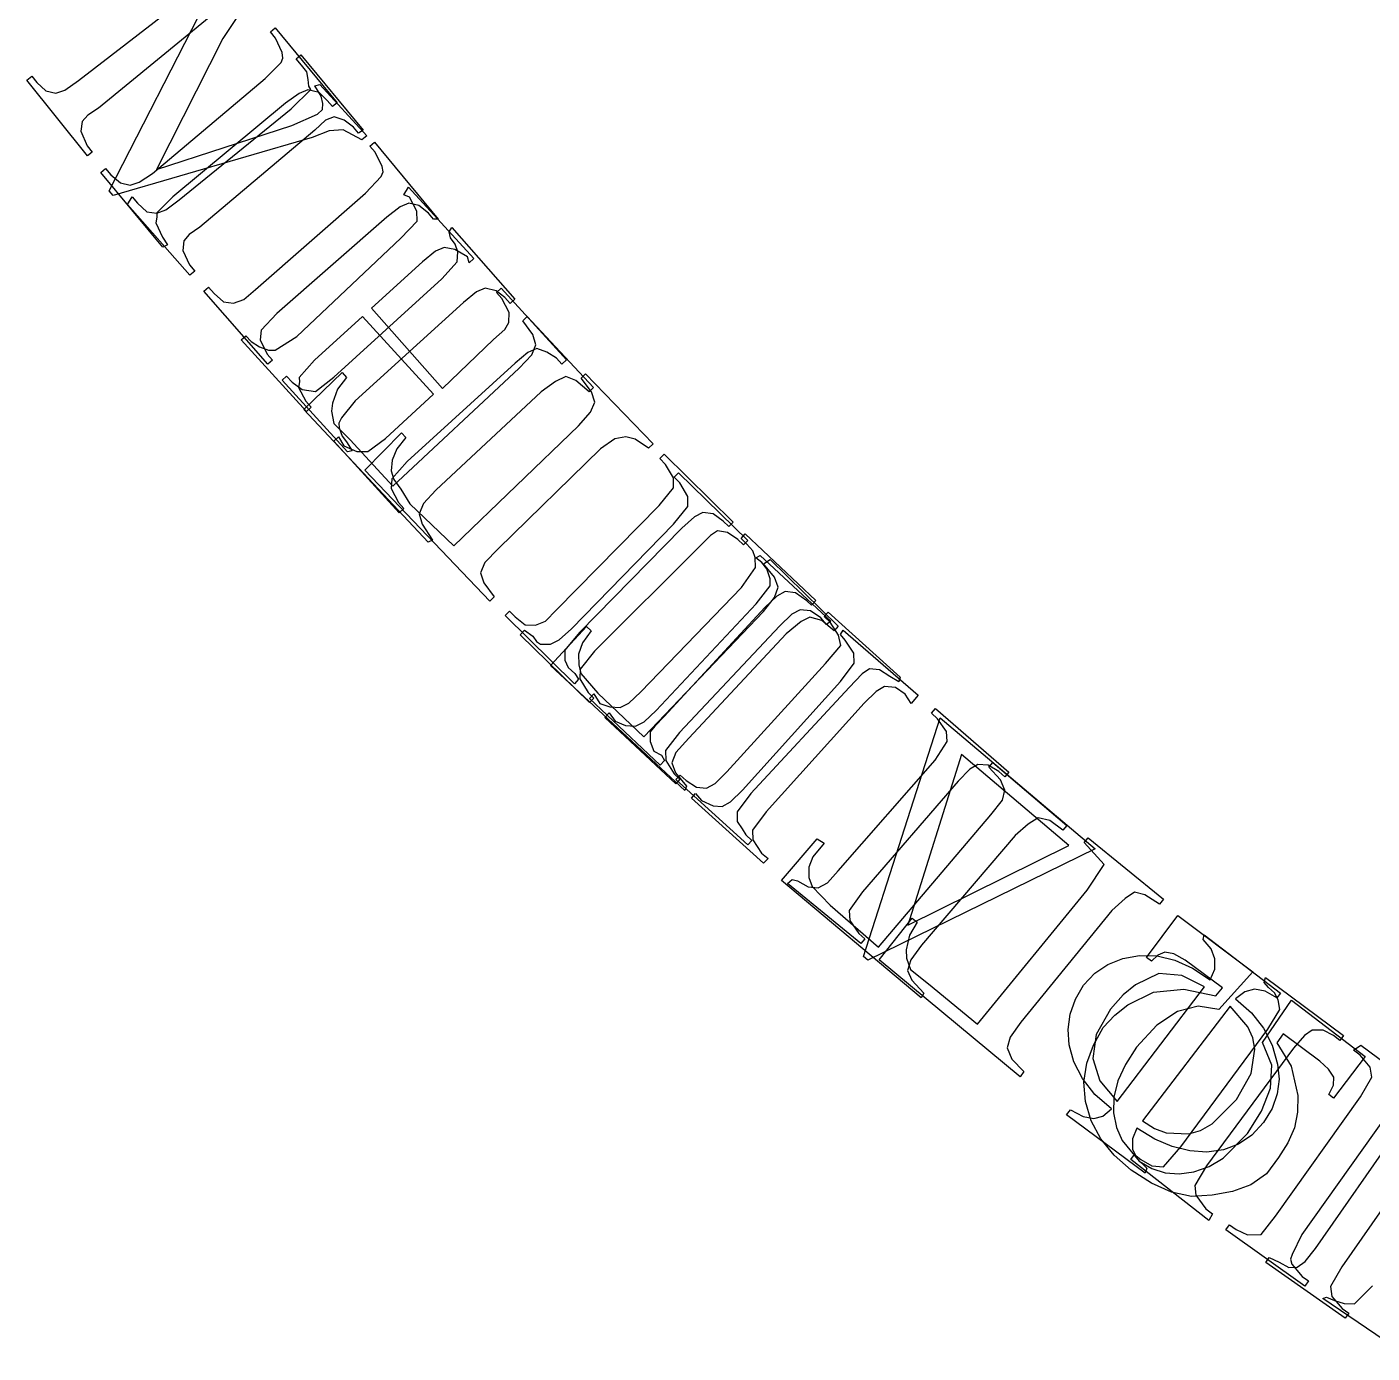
# Model space of a CAD drawing. Header units: millimetres. Extents: x -330 to 330, y -330 to 331.
# Drawn here: x -259.9 to -184.9, y -274.1 to -200.2 of the extents above; entities that cross this region are included whole.
import ezdxf

# ---------------------------------------------------------------- set-up
doc = ezdxf.new("R2010")
doc.units = ezdxf.units.MM
for name, color, linetype in [('Layer 1', 7, 'Continuous'), ('Layer 1 (2)', 7, 'Continuous'), ('Layer 1 (3)', 7, 'Continuous')]:
    doc.layers.add(name, color=color, linetype=linetype)

msp = doc.modelspace()

# ---------------------------------------------------------------- linework, layer by layer
at = {"layer": 'Layer 1'}
for p, q in [((-256.9785, -203.206, -90), (-250.4187, -198.129, -90)), ((-249.4919, -199.527, -90), (-255.866, -204.748, -90)), ((-246.2933, -200.497, -90), (-246.0282, -200.277, -90)), ((-246.0023, -200.848, -90), (-246.2933, -200.497, -90)), ((-246.0282, -200.277, -90), (-242.5783, -204.437, -90)), ((-245.6337, -201.642, -90), (-246.0023, -200.848, -90)), ((-246.5886, -203.098, -90), (-245.6922, -202.198, -90)), ((-245.6922, -202.198, -90), (-245.599762, -201.948875, -90)), ((-245.599762, -201.948875, -90), (-245.6337, -201.642, -90)), ((-259.8545, -203.178, -90), (-259.5855, -202.963, -90)), ((-259.5855, -202.963, -90), (-259.3016, -203.32, -90)), ((-256.488, -207.405, -90), (-259.8545, -203.178, -90)), ((-259.3016, -203.32, -90), (-258.796588, -203.770625, -90)), ((-258.2438, -203.916, -90), (-257.738538, -203.736875, -90)), ((-257.738538, -203.736875, -90), (-256.9785, -203.206, -90)), ((-252.8606, -208.388, -90), (-246.5886, -203.098, -90)), ((-244.2034, -203.73, -90), (-244.700475, -203.92525, -90)), ((-243.576687, -203.866625, -90), (-244.2034, -203.73, -90)), ((-258.796588, -203.770625, -90), (-258.2438, -203.916, -90)), ((-245.4485, -204.473, -90), (-251.7205, -209.675, -90)), ((-244.700475, -203.92525, -90), (-245.4485, -204.473, -90)), ((-243.1281, -204.313, -90), (-243.576687, -203.866625, -90)), ((-242.8432, -204.657, -90), (-243.1281, -204.313, -90)), ((-242.5783, -204.437, -90), (-242.8432, -204.657, -90)), ((-256.469188, -205.13975, -90), (-256.7801, -205.485, -90)), ((-255.866, -204.748, -90), (-256.469188, -205.13975, -90)), ((-256.7801, -205.485, -90), (-256.8555, -206.033, -90)), ((-256.8555, -206.033, -90), (-256.497, -206.841, -90)), ((-256.497, -206.841, -90), (-256.2189, -207.19, -90)), ((-256.2189, -207.19, -90), (-256.488, -207.405, -90)), ((-255.7368, -208.329, -90), (-255.4717, -208.11, -90)), ((-255.4717, -208.11, -90), (-255.181, -208.46, -90)), ((-252.2867, -212.489, -90), (-255.7368, -208.329, -90)), ((-255.181, -208.46, -90), (-254.64655, -208.901375, -90)), ((-254.64655, -208.901375, -90), (-254.1115, -209.036, -90)), ((-254.1115, -209.036, -90), (-253.60995, -208.857125, -90)), ((-253.60995, -208.857125, -90), (-252.8606, -208.388, -90)), ((-251.7205, -209.675, -90), (-252.6169, -210.576, -90)), ((-238.8591, -209.566, -90), (-238.6051, -209.138, -90)), ((-238.5577, -209.7, -90), (-238.8591, -209.566, -90)), ((-238.6051, -209.138, -90), (-234.9655, -213.121, -90)), ((-238.1452, -210.482, -90), (-238.5577, -209.7, -90)), ((-238.1262, -211.034, -90), (-238.1452, -210.482, -90)), ((-252.6123, -210.82275, -90), (-252.6812, -211.125, -90)), ((-252.6812, -211.125, -90), (-252.3068, -211.926, -90)), ((-252.6169, -210.576, -90), (-252.6123, -210.82275, -90)), ((-239.0356, -211.976, -90), (-238.1262, -211.034, -90)), ((-252.3068, -211.926, -90), (-252.0218, -212.36, -90)), ((-244.8149, -217.467, -90), (-239.0356, -211.976, -90)), ((-252.0218, -212.36, -90), (-252.2867, -212.489, -90)), ((-237.108175, -212.713, -90), (-237.8307, -213.295, -90)), ((-236.6165, -212.5, -90), (-237.108175, -212.713, -90)), ((-236.02885, -212.607375, -90), (-236.6165, -212.5, -90)), ((-235.311, -213.023, -90), (-236.02885, -212.607375, -90)), ((-237.8307, -213.295, -90), (-240.6665, -215.886, -90)), ((-235.2195, -213.353, -90), (-235.311, -213.023, -90)), ((-234.9655, -213.121, -90), (-235.2195, -213.353, -90)), ((-233.7071, -215.008, -90), (-233.4531, -214.776, -90)), ((-233.4531, -214.776, -90), (-229.807, -218.765, -90)), ((-233.3997, -215.344, -90), (-233.7071, -215.008, -90)), ((-232.9936, -216.12, -90), (-233.3997, -215.344, -90)), ((-241.1745, -216.351, -90), (-243.8385, -218.786, -90)), ((-237.2211, -220.676, -90), (-241.1745, -216.351, -90)), ((-240.6665, -215.886, -90), (-236.7131, -220.35, -90)), ((-233.025, -216.678, -90), (-232.9936, -216.12, -90)), ((-233.8773, -217.621, -90), (-233.238225, -217.06175, -90)), ((-233.238225, -217.06175, -90), (-233.025, -216.678, -90)), ((-247.9155, -217.648, -90), (-247.6615, -217.415, -90)), ((-244.2759, -221.63, -90), (-247.9155, -217.648, -90)), ((-247.6615, -217.415, -90), (-247.3604, -217.745, -90)), ((-247.3604, -217.745, -90), (-246.8965, -218.03, -90)), ((-246.0253, -218.22, -90), (-244.8149, -217.467, -90)), ((-236.7131, -220.35, -90), (-233.8773, -217.621, -90)), ((-246.8965, -218.03, -90), (-246.405, -218.225, -90)), ((-246.405, -218.225, -90), (-246.0253, -218.22, -90)), ((-231.951662, -218.355375, -90), (-232.6723, -218.939, -90)), ((-231.4645, -218.137, -90), (-231.951662, -218.355375, -90)), ((-230.9015, -218.33375, -90), (-231.4645, -218.137, -90)), ((-230.3625, -218.667, -90), (-230.9015, -218.33375, -90)), ((-230.0612, -218.997, -90), (-230.3625, -218.667, -90)), ((-243.8385, -218.786, -90), (-244.6976, -219.735, -90)), ((-232.6723, -218.939, -90), (-238.6805, -224.43, -90)), ((-229.807, -218.765, -90), (-230.0612, -218.997, -90)), ((-244.680463, -219.987, -90), (-244.7294, -220.293, -90)), ((-244.6976, -219.735, -90), (-244.680463, -219.987, -90)), ((-244.7294, -220.293, -90), (-244.323, -221.068, -90)), ((-239.8851, -223.147, -90), (-237.2211, -220.676, -90)), ((-244.323, -221.068, -90), (-244.0219, -221.398, -90)), ((-244.0219, -221.398, -90), (-244.2759, -221.63, -90)), ((-242.7638, -223.285, -90), (-242.5095, -223.052, -90)), ((-242.5095, -223.052, -90), (-242.2021, -223.544, -90)), ((-240.8702, -223.86, -90), (-239.8851, -223.147, -90)), ((-239.1179, -227.274, -90), (-242.7638, -223.285, -90)), ((-242.2021, -223.544, -90), (-241.4732, -223.869, -90)), ((-241.4732, -223.869, -90), (-240.8702, -223.86, -90)), ((-238.6805, -224.43, -90), (-239.5396, -225.379, -90)), ((-239.5396, -225.379, -90), (-239.5774, -225.93, -90)), ((-223.817, -225.296, -90), (-223.576, -225.049, -90)), ((-223.491, -225.614, -90), (-223.817, -225.296, -90)), ((-223.576, -225.049, -90), (-219.71, -228.826, -90)), ((-239.5774, -225.93, -90), (-239.165, -226.712, -90)), ((-223.041, -226.365, -90), (-223.491, -225.614, -90)), ((-239.165, -226.712, -90), (-238.8639, -227.042, -90)), ((-223.839, -227.914, -90), (-223.041, -226.924, -90)), ((-223.041, -226.924, -90), (-223.041, -226.365, -90)), ((-238.8639, -227.042, -90), (-239.1179, -227.274, -90)), ((-229.533, -233.7427, -90), (-223.839, -227.914, -90)), ((-221.401, -228.293, -90), (-221.794375, -228.5385, -90)), ((-220.8325, -228.370125, -90), (-221.401, -228.293, -90)), ((-220.27, -228.76, -90), (-220.8325, -228.370125, -90)), ((-222.397, -229.162, -90), (-228.255, -234.9907, -90)), ((-221.794375, -228.5385, -90), (-222.397, -229.162, -90)), ((-219.951, -229.072, -90), (-220.27, -228.76, -90)), ((-219.71, -228.826, -90), (-219.951, -229.072, -90)), ((-219.266, -229.783, -90), (-219.03, -229.656, -90)), ((-218.933, -230.0398, -90), (-219.266, -229.783, -90)), ((-219.03, -229.656, -90), (-215.09, -233.3069, -90)), ((-218.6545, -230.401075, -90), (-218.933, -230.0398, -90)), ((-218.469, -230.9653, -90), (-218.6545, -230.401075, -90)), ((-219.236, -232.3462, -90), (-218.458, -231.341, -90)), ((-218.458, -231.341, -90), (-218.469, -230.9653, -90)), ((-224.812, -238.2869, -90), (-219.236, -232.3462, -90)), ((-217.2595, -232.931663, -90), (-217.933, -233.5683, -90)), ((-216.79, -232.6767, -90), (-217.2595, -232.931663, -90)), ((-216.220875, -232.742762, -90), (-216.79, -232.6767, -90)), ((-215.651, -233.1212, -90), (-216.220875, -232.742762, -90)), ((-217.933, -233.5683, -90), (-223.51, -239.5092, -90)), ((-215.325, -233.5053, -90), (-215.651, -233.1212, -90)), ((-215.09, -233.3069, -90), (-215.325, -233.5053, -90)), ((-232.39, -234.0721, -90), (-232.1495, -233.826, -90)), ((-228.524, -237.8485, -90), (-232.39, -234.0721, -90)), ((-232.1495, -233.826, -90), (-231.6757, -234.1446, -90)), ((-231.6757, -234.1446, -90), (-231.483659, -234.450944, -90)), ((-231.483659, -234.450944, -90), (-231.2478, -234.5963, -90)), ((-230.6999, -234.6049, -90), (-230.22085, -234.364075, -90)), ((-230.22085, -234.364075, -90), (-229.533, -233.7427, -90)), ((-214.549, -234.0647, -90), (-214.402, -233.8091, -90)), ((-214.294, -234.37, -90), (-214.549, -234.0647, -90)), ((-214.402, -233.8091, -90), (-210.215, -237.4288, -90)), ((-213.815, -235.1026, -90), (-214.294, -234.37, -90)), ((-231.2478, -234.5963, -90), (-230.6999, -234.6049, -90)), ((-228.255, -234.9907, -90), (-229.052, -235.98, -90)), ((-213.793, -235.6612, -90), (-213.815, -235.1026, -90)), ((-214.551, -236.6816, -90), (-213.793, -235.6612, -90)), ((-229.052, -235.98, -90), (-229.059, -236.5327, -90)), ((-229.059, -236.5327, -90), (-228.603, -237.2902, -90)), ((-220.008, -242.7321, -90), (-214.551, -236.6816, -90)), ((-228.603, -237.2902, -90), (-228.283, -237.6024, -90)), ((-212.5625, -237.227963, -90), (-213.224, -237.8778, -90)), ((-212.099, -236.9637, -90), (-212.5625, -237.227963, -90)), ((-211.491625, -237.018325, -90), (-212.099, -236.9637, -90)), ((-210.951, -237.3854, -90), (-211.491625, -237.018325, -90)), ((-210.62, -237.9106, -90), (-210.951, -237.3854, -90)), ((-210.215, -237.4288, -90), (-210.62, -237.9106, -90)), ((-228.283, -237.6024, -90), (-228.524, -237.8485, -90)), ((-213.224, -237.8778, -90), (-218.682, -243.9283, -90)), ((-227.663, -238.6732, -90), (-227.427, -238.4223, -90)), ((-223.723, -242.372, -90), (-227.663, -238.6732, -90)), ((-227.427, -238.4223, -90), (-227.095, -238.8843, -90)), ((-227.095, -238.8843, -90), (-226.530125, -239.126762, -90)), ((-225.963, -239.1722, -90), (-225.488375, -238.921887, -90)), ((-225.488375, -238.921887, -90), (-224.812, -238.2869, -90)), ((-226.530125, -239.126762, -90), (-225.963, -239.1722, -90)), ((-223.51, -239.5092, -90), (-224.288, -240.5144, -90)), ((-224.288, -240.5144, -90), (-224.284, -241.0671, -90)), ((-224.284, -241.0671, -90), (-223.813, -241.8156, -90)), ((-206.285, -241.4447, -90), (-206.062, -241.183, -90)), ((-206.062, -241.183, -90), (-201.945, -244.6985, -90)), ((-223.813, -241.8156, -90), (-223.487, -242.1209, -90)), ((-205.633375, -242.153363, -90), (-206.285, -241.4447, -90)), ((-223.487, -242.1209, -90), (-223.723, -242.372, -90)), ((-205.398, -242.734, -90), (-205.633375, -242.153363, -90)), ((-222.85, -243.1748, -90), (-222.62, -242.9192, -90)), ((-218.838, -246.7945, -90), (-222.85, -243.1748, -90)), ((-222.62, -242.9192, -90), (-222.281, -243.3055, -90)), ((-222.281, -243.3055, -90), (-221.630625, -243.59705, -90)), ((-221.14, -243.6399, -90), (-220.671125, -243.380288, -90)), ((-220.671125, -243.380288, -90), (-220.008, -242.7321, -90)), ((-206.181, -244.1019, -90), (-205.536, -243.280738, -90)), ((-205.536, -243.280738, -90), (-205.398, -242.734, -90)), ((-221.630625, -243.59705, -90), (-221.14, -243.6399, -90)), ((-218.682, -243.9283, -90), (-219.44, -244.9485, -90)), ((-212.433, -251.4732, -90), (-206.181, -244.1019, -90)), ((-219.44, -244.9485, -90), (-219.424, -245.501, -90)), ((-204.09975, -244.626638, -90), (-204.823, -245.2618, -90)), ((-203.549, -244.2707, -90), (-204.09975, -244.626638, -90)), ((-202.8825, -244.42135, -90), (-203.549, -244.2707, -90)), ((-202.168, -244.9602, -90), (-202.8825, -244.42135, -90)), ((-201.945, -244.6985, -90), (-202.168, -244.9602, -90)), ((-219.424, -245.501, -90), (-218.939, -246.24, -90)), ((-217.832, -247.7611, -90), (-215.84, -245.4457, -90)), ((-215.462, -245.6814, -90), (-216.08525, -246.449425, -90)), ((-215.84, -245.4457, -90), (-215.462, -245.6814, -90)), ((-204.823, -245.2618, -90), (-210.03, -251.3591, -90)), ((-218.939, -246.24, -90), (-218.576, -246.5392, -90)), ((-218.576, -246.5392, -90), (-218.838, -246.7945, -90)), ((-216.08525, -246.449425, -90), (-216.317, -247.0184, -90)), ((-216.317, -247.0184, -90), (-216.311875, -247.601937, -90)), ((-210.062, -254.2902, -90), (-217.832, -247.7611, -90)), ((-216.311875, -247.601937, -90), (-216.12, -248.0849, -90)), ((-216.12, -248.0849, -90), (-215.121, -249.1279, -90)), ((-215.121, -249.1279, -90), (-212.433, -251.4732, -90)), ((-194.348, -251.0509, -90), (-194.306, -250.7773, -90)), ((-194.306, -250.7773, -90), (-190.046, -254.0264, -90)), ((-210.03, -251.3591, -90), (-210.6295, -252.18655, -90)), ((-193.913516, -251.568858, -90), (-194.348, -251.0509, -90)), ((-193.694375, -252.114838, -90), (-193.913516, -251.568858, -90)), ((-210.6295, -252.18655, -90), (-210.809, -252.7731, -90)), ((-200.384031, -252.930333, -90), (-199.65675, -252.431363, -90)), ((-199.65675, -252.431363, -90), (-198.826344, -252.100261, -90)), ((-198.826344, -252.100261, -90), (-197.893, -251.937, -90)), ((-197.893, -251.937, -90), (-196.908828, -251.961286, -90)), ((-196.908828, -251.961286, -90), (-195.925875, -252.195038, -90)), ((-195.925875, -252.195038, -90), (-194.944234, -252.64087, -90)), ((-193.706047, -252.691473, -90), (-193.694375, -252.114838, -90)), ((-210.809, -252.7731, -90), (-210.56975, -253.319987, -90)), ((-201.008, -253.5972, -90), (-200.384031, -252.930333, -90)), ((-196.813, -252.9363, -90), (-198.126375, -253.57535, -90)), ((-195.538625, -253.05425, -90), (-196.813, -252.9363, -90)), ((-194.274, -253.6798, -90), (-195.538625, -253.05425, -90)), ((-194.944234, -252.64087, -90), (-193.964, -253.3014, -90)), ((-193.964, -253.3014, -90), (-193.706047, -252.691473, -90)), ((-210.56975, -253.319987, -90), (-209.912, -254.0285, -90)), ((-201.471328, -254.363898, -90), (-201.008, -253.5972, -90)), ((-199.148, -260.0697, -90), (-194.274, -253.6798, -90)), ((-198.126375, -253.57535, -90), (-198.808609, -254.135128, -90)), ((-191.489125, -253.809337, -90), (-192.038828, -253.953011, -90)), ((-190.894609, -253.92507, -90), (-191.489125, -253.809337, -90)), ((-190.255, -254.3002, -90), (-190.894609, -253.92507, -90)), ((-209.912, -254.0285, -90), (-210.062, -254.2902, -90)), ((-201.760375, -255.197487, -90), (-201.471328, -254.363898, -90)), ((-198.808609, -254.135128, -90), (-199.508, -254.9284, -90)), ((-192.038828, -253.953011, -90), (-192.544, -254.3561, -90)), ((-192.544, -254.3561, -90), (-191.666328, -255.13223, -90)), ((-190.046, -254.0264, -90), (-190.255, -254.3002, -90)), ((-201.875234, -256.061133, -90), (-201.760375, -255.197487, -90)), ((-199.508, -254.9284, -90), (-200.309, -256.345205, -90)), ((-192.854, -254.7627, -90), (-197.728, -261.1527, -90)), ((-191.863609, -255.914672, -90), (-192.854, -254.7627, -90)), ((-191.666328, -255.13223, -90), (-190.986375, -255.984062, -90)), ((-201.816, -256.918, -90), (-201.875234, -256.061133, -90)), ((-191.593666, -256.525248, -90), (-191.863609, -255.914672, -90)), ((-190.986375, -255.984062, -90), (-190.504234, -256.930339, -90)), ((-201.558516, -257.863236, -90), (-201.816, -256.918, -90)), ((-200.309, -256.345205, -90), (-200.4995, -257.674363, -90)), ((-191.473875, -257.15985, -90), (-191.593666, -256.525248, -90)), ((-190.504234, -256.930339, -90), (-190.22, -257.9898, -90)), ((-200.4995, -257.674363, -90), (-200.10425, -258.915864, -90)), ((-191.684703, -258.504028, -90), (-191.473875, -257.15985, -90)), ((-201.079875, -258.795937, -90), (-201.558516, -257.863236, -90)), ((-190.22, -257.9898, -90), (-190.129437, -258.81848, -90)), ((-200.379797, -259.67927, -90), (-201.079875, -258.795937, -90)), ((-200.10425, -258.915864, -90), (-199.148, -260.0697, -90)), ((-192.496, -259.953, -90), (-191.684703, -258.504028, -90)), ((-190.129437, -258.81848, -90), (-190.22825, -259.648162, -90)), ((-199.458, -260.4764, -90), (-200.379797, -259.67927, -90)), ((-190.22825, -259.648162, -90), (-190.516438, -260.460089, -90)), ((-201.956, -260.8061, -90), (-201.747, -260.5322, -90)), ((-201.747, -260.5322, -90), (-201.03525, -260.907472, -90)), ((-199.939125, -260.879516, -90), (-199.458, -260.4764, -90)), ((-193.852, -261.305013, -90), (-192.496, -259.953, -90)), ((-190.516438, -260.460089, -90), (-190.994, -261.2355, -90)), ((-197.582, -264.0554, -90), (-201.956, -260.8061, -90)), ((-201.03525, -260.907472, -90), (-200.44875, -261.023225, -90)), ((-200.44875, -261.023225, -90), (-199.939125, -260.879516, -90)), ((-197.728, -261.1527, -90), (-197.071, -261.571255, -90)), ((-194.506375, -261.691448, -90), (-193.852, -261.305013, -90)), ((-190.994, -261.2355, -90), (-191.649672, -261.940625, -90)), ((-198.038, -261.5596, -90), (-198.296156, -262.150927, -90)), ((-198.296156, -262.150927, -90), (-198.2905, -262.718412, -90)), ((-197.052906, -262.16007, -90), (-198.038, -261.5596, -90)), ((-197.071, -261.571255, -90), (-196.4215, -261.814112, -90)), ((-196.07475, -262.581938, -90), (-197.052906, -262.16007, -90)), ((-196.4215, -261.814112, -90), (-195.145, -261.8771, -90)), ((-195.145, -261.8771, -90), (-194.506375, -261.691448, -90)), ((-191.649672, -261.940625, -90), (-192.392625, -262.451425, -90)), ((-188.104, -268.2498, -90), (-183.437, -261.5702, -90)), ((-198.2905, -262.718412, -90), (-198.020844, -263.261992, -90)), ((-195.103719, -262.825211, -90), (-196.07475, -262.581938, -90)), ((-194.14, -262.8899, -90), (-195.103719, -262.825211, -90)), ((-193.222766, -262.767863, -90), (-194.14, -262.8899, -90)), ((-192.392625, -262.451425, -90), (-193.222766, -262.767863, -90)), ((-181.973, -262.5931, -90), (-186.64, -269.2727, -90)), ((-198.020844, -263.261992, -90), (-197.487, -263.7816, -90)), ((-197.487, -263.7816, -90), (-197.582, -264.0554, -90)), ((-190.869, -269.0409, -90), (-190.672, -268.7589, -90)), ((-190.672, -268.7589, -90), (-190.115, -269.02, -90)), ((-188.6815, -268.975188, -90), (-188.104, -268.2498, -90)), ((-186.439, -272.1363, -90), (-190.869, -269.0409, -90)), ((-190.115, -269.02, -90), (-189.57975, -269.3088, -90)), ((-189.57975, -269.3088, -90), (-189.115, -269.291, -90)), ((-189.115, -269.291, -90), (-188.6815, -268.975188, -90)), ((-186.64, -269.2727, -90), (-187.265, -270.3789, -90)), ((-187.265, -270.3789, -90), (-187.182, -270.9253, -90)), ((-187.182, -270.9253, -90), (-186.608, -271.5984, -90)), ((-186.608, -271.5984, -90), (-186.242, -271.854, -90)), ((-186.242, -271.854, -90), (-186.439, -272.1363, -90))]:
    msp.add_line(p, q, dxfattribs=at)
at = {"layer": 'Layer 1 (2)'}
for p, q in [((-244.8649, -202.002), (-244.6016, -201.78)), ((-244.5714, -202.35), (-244.8649, -202.002)), ((-244.6016, -201.78), (-241.1223, -205.97)), ((-244.2663, -202.719), (-244.5714, -202.35)), ((-244.1973, -203.142), (-244.2663, -202.719)), ((-245.1421, -204.774), (-244.0449, -203.698)), ((-244.15335, -203.5265), (-244.1973, -203.142)), ((-244.0449, -203.698), (-244.15335, -203.5265)), ((-251.377, -209.851), (-245.1421, -204.774)), ((-242.7524, -205.22), (-243.227612, -205.418625)), ((-242.194463, -205.40775), (-242.7524, -205.22)), ((-243.828, -205.972), (-250.2274, -211.368)), ((-243.227612, -205.418625), (-243.828, -205.972)), ((-241.6732, -205.795), (-242.194463, -205.40775)), ((-241.3856, -206.137), (-241.6732, -205.795)), ((-241.1223, -205.97), (-241.3856, -206.137)), ((-240.7657, -206.859), (-240.5069, -206.632)), ((-240.5069, -206.632), (-236.9462, -210.931)), ((-240.4654, -207.202), (-240.7657, -206.859)), ((-240.0756, -207.986), (-240.4654, -207.202)), ((-240.007637, -208.292625), (-240.0756, -207.986)), ((-240.9911, -209.468), (-240.119, -208.543)), ((-240.119, -208.543), (-240.007637, -208.292625)), ((-254.2531, -210.1), (-253.9898, -209.679)), ((-253.9898, -209.679), (-253.6964, -210.028)), ((-247.1207, -214.837), (-240.9911, -209.468)), ((-250.7738, -214.036), (-254.2531, -210.1)), ((-253.6964, -210.028), (-253.179425, -210.51325)), ((-252.623, -210.595), (-252.122662, -210.40225)), ((-252.122662, -210.40225), (-251.377, -209.851)), ((-239.071412, -210.243375), (-239.8142, -210.811)), ((-238.5897, -210.035), (-239.071412, -210.243375)), ((-238.029137, -210.156375), (-238.5897, -210.035)), ((-237.4991, -210.589), (-238.029137, -210.156375)), ((-253.179425, -210.51325), (-252.623, -210.595)), ((-239.8142, -210.811), (-245.9438, -216.18)), ((-237.2049, -210.924), (-237.4991, -210.589)), ((-236.9462, -210.931), (-237.2049, -210.924)), ((-250.816412, -211.771625), (-251.1175, -212.125)), ((-250.2274, -211.368), (-250.816412, -211.771625)), ((-236.3482, -211.627), (-236.1868, -211.395)), ((-236.2699, -211.964), (-236.3482, -211.627)), ((-236.005588, -212.323125), (-236.2699, -211.964)), ((-236.1868, -211.395), (-232.6816, -215.389)), ((-251.1175, -212.125), (-251.1781, -212.674)), ((-251.1781, -212.674), (-250.7979, -213.472)), ((-235.8645, -212.74), (-236.005588, -212.323125)), ((-235.8968, -213.298), (-235.8645, -212.74)), ((-250.7979, -213.472), (-250.5105, -213.814)), ((-236.7504, -214.24), (-235.8968, -213.298)), ((-250.5105, -213.814), (-250.7738, -214.036)), ((-249.9951, -214.943), (-249.7361, -214.716)), ((-246.4341, -219.008), (-249.9951, -214.943)), ((-249.7361, -214.716), (-249.4358, -215.059)), ((-247.7702, -215.4025), (-247.1207, -214.837)), ((-242.772, -219.729), (-236.7504, -214.24)), ((-234.825525, -214.977375), (-235.547, -215.56)), ((-234.3382, -214.76), (-234.825525, -214.977375)), ((-233.716387, -214.908875), (-234.3382, -214.76)), ((-233.2367, -215.291), (-233.716387, -214.908875)), ((-249.4358, -215.059), (-248.9102, -215.52625)), ((-248.9102, -215.52625), (-248.3513, -215.605)), ((-248.3513, -215.605), (-247.7702, -215.4025)), ((-235.547, -215.56), (-241.569, -221.049)), ((-232.9359, -215.621), (-233.2367, -215.291)), ((-232.6816, -215.389), (-232.9359, -215.621)), ((-245.9438, -216.18), (-246.8159, -217.104)), ((-246.8159, -217.104), (-246.8654, -217.655)), ((-246.8654, -217.655), (-246.4696, -218.446)), ((-246.4696, -218.446), (-246.1753, -218.782)), ((-246.1753, -218.782), (-246.4341, -219.008)), ((-245.6438, -219.893), (-245.3895, -219.661)), ((-242.0029, -223.887), (-245.6438, -219.893)), ((-245.3895, -219.661), (-245.0824, -219.998)), ((-245.0824, -219.998), (-244.5223, -220.41425)), ((-243.7777, -220.523), (-242.772, -219.729)), ((-228.99, -219.784), (-228.742, -219.546)), ((-228.4105, -220.547625), (-228.99, -219.784)), ((-228.742, -219.546), (-224.988, -223.446)), ((-244.5223, -220.41425), (-243.7777, -220.523)), ((-228.23, -221.111), (-228.4105, -220.547625)), ((-241.569, -221.049), (-242.3437, -221.991)), ((-229.146, -222.439), (-228.46825, -221.674875)), ((-228.46825, -221.674875), (-228.23, -221.111)), ((-242.3437, -221.991), (-242.4767, -222.279625)), ((-242.4767, -222.279625), (-242.4609, -222.542)), ((-236.0823, -229.116), (-229.146, -222.439)), ((-242.4609, -222.542), (-242.302662, -223.013375)), ((-242.302662, -223.013375), (-242.0494, -223.325)), ((-241.0366, -224.902), (-239.0017, -222.824)), ((-238.7501, -223.085), (-239.250737, -223.725375)), ((-239.0017, -222.824), (-238.7501, -223.085)), ((-227.1115, -223.16775), (-227.908, -223.726)), ((-226.495, -223.052), (-227.1115, -223.16775)), ((-225.9765, -223.1705), (-226.495, -223.052)), ((-225.236, -223.685), (-225.9765, -223.1705)), ((-242.0494, -223.325), (-241.7486, -223.822)), ((-241.7486, -223.822), (-242.0029, -223.887)), ((-239.250737, -223.725375), (-239.5176, -224.353)), ((-227.908, -223.726), (-233.6177, -229.287)), ((-224.988, -223.446), (-225.236, -223.685)), ((-239.5176, -224.353), (-239.56965, -224.934375)), ((-224.618, -224.261), (-224.377, -224.016)), ((-224.294, -224.581), (-224.618, -224.261)), ((-224.377, -224.016), (-220.525, -227.806)), ((-223.847, -225.334), (-224.294, -224.581)), ((-234.0752, -232.1933), (-241.0366, -224.902)), ((-239.56965, -224.934375), (-239.4264, -225.434)), ((-239.4264, -225.434), (-239.029813, -225.9725)), ((-223.849, -225.893), (-223.847, -225.334)), ((-239.029813, -225.9725), (-238.5337, -226.772)), ((-224.65, -226.879), (-223.849, -225.893)), ((-238.5337, -226.772), (-236.0823, -229.116)), ((-230.3639, -232.6883), (-224.65, -226.879)), ((-222.687625, -227.51125), (-223.376, -228.132)), ((-222.213, -227.267), (-222.687625, -227.51125)), ((-221.64475, -227.3465), (-222.213, -227.267)), ((-221.084, -227.738), (-221.64475, -227.3465)), ((-223.376, -228.132), (-229.091, -233.9408)), ((-220.766, -228.051), (-221.084, -227.738)), ((-220.525, -227.806), (-220.766, -228.051)), ((-220.089, -228.705), (-219.852, -228.455)), ((-219.852, -228.455), (-215.925, -232.1673)), ((-219.757, -229.018), (-220.089, -228.705)), ((-219.4215, -229.401875), (-219.757, -229.018)), ((-233.6177, -229.287), (-234.353363, -230.05165)), ((-219.296, -229.761), (-219.4215, -229.401875)), ((-219.287, -230.3205), (-219.296, -229.761)), ((-234.353363, -230.05165), (-234.5977, -230.6177)), ((-234.5977, -230.6177), (-234.4129, -231.185237)), ((-220.068, -231.4442), (-219.287, -230.3205)), ((-234.4129, -231.185237), (-233.8273, -231.9546)), ((-225.666, -237.2439), (-220.068, -231.4442)), ((-233.8273, -231.9546), (-234.0752, -232.1933)), ((-218.0935, -231.915663), (-218.77, -232.5499)), ((-217.624, -231.6622), (-218.0935, -231.915663)), ((-217.045375, -231.738937), (-217.624, -231.6622)), ((-216.415, -232.1798), (-217.045375, -231.738937)), ((-216.162, -232.4174), (-216.415, -232.1798)), ((-215.925, -232.1673), (-216.162, -232.4174)), ((-233.2224, -233.0077), (-232.9811, -232.7624)), ((-232.9811, -232.7624), (-232.6562, -233.082)), ((-230.966888, -233.3072), (-230.3639, -232.6883)), ((-218.77, -232.5499), (-224.368, -238.6303)), ((-215.465, -233.0627), (-215.234, -232.8079)), ((-215.234, -232.8079), (-211.234, -236.4422)), ((-229.37, -236.7978), (-233.2224, -233.0077)), ((-232.6562, -233.082), (-232.10055, -233.526888)), ((-232.10055, -233.526888), (-231.5344, -233.5463)), ((-231.5344, -233.5463), (-230.966888, -233.3072)), ((-215.128, -233.3693), (-215.465, -233.0627)), ((-214.652, -234.1036), (-215.128, -233.3693)), ((-229.091, -233.9408), (-229.892, -234.9275)), ((-214.539, -234.6624), (-214.652, -234.1036)), ((-229.892, -234.9275), (-229.9, -235.4799)), ((-215.393, -235.6799), (-214.539, -234.6624)), ((-229.9, -235.4799), (-229.706125, -235.892938)), ((-229.706125, -235.892938), (-229.342, -236.2393)), ((-220.872, -241.7111), (-215.393, -235.6799)), ((-229.129, -236.5523), (-229.37, -236.7978)), ((-229.342, -236.2393), (-229.129, -236.5523)), ((-213.33475, -236.25065), (-214.071, -237.019)), ((-212.942, -235.9707), (-213.33475, -236.25065)), ((-212.371625, -236.0274), (-212.942, -235.9707)), ((-211.796, -236.3964), (-212.371625, -236.0274)), ((-211.308, -236.6967), (-211.796, -236.3964)), ((-211.234, -236.4422), (-211.308, -236.6967)), ((-228.517, -237.6201), (-228.281, -237.3698)), ((-228.281, -237.3698), (-227.95, -237.8974)), ((-226.34375, -237.87655), (-225.666, -237.2439)), ((-214.071, -237.019), (-219.55, -242.9121)), ((-224.59, -241.3328), (-228.517, -237.6201)), ((-227.95, -237.8974), (-227.38675, -238.085625)), ((-227.38675, -238.085625), (-226.819, -238.1252)), ((-226.819, -238.1252), (-226.34375, -237.87655)), ((-209.488, -238.4485), (-209.263, -238.1879)), ((-209.263, -238.1879), (-205.173, -241.7204)), ((-224.368, -238.6303), (-224.892375, -239.165387)), ((-209.143, -238.7465), (-209.488, -238.4485)), ((-208.648, -239.4685), (-209.143, -238.7465)), ((-224.892375, -239.165387), (-225.149, -239.4733)), ((-225.149, -239.4733), (-225.147, -240.0257)), ((-208.614, -240.0265), (-208.648, -239.4685)), ((-225.147, -240.0257), (-224.938, -240.549287)), ((-209.271, -241.0631), (-208.614, -240.0265)), ((-224.938, -240.549287), (-224.519, -240.7758)), ((-224.354, -241.0827), (-224.59, -241.3328)), ((-224.519, -240.7758), (-224.354, -241.0827)), ((-214.675, -247.23), (-209.271, -241.0631)), ((-223.715, -242.1437), (-223.484, -241.8889)), ((-223.484, -241.8889), (-223.147, -242.1956)), ((-221.537, -242.356988), (-220.872, -241.7111)), ((-207.350625, -241.566325), (-207.998, -242.2305)), ((-206.893, -241.2923), (-207.350625, -241.566325)), ((-206.3205, -241.334413), (-206.893, -241.2923)), ((-205.736, -241.6889), (-206.3205, -241.334413)), ((-205.398, -241.9807), (-205.736, -241.6889)), ((-205.173, -241.7204), (-205.398, -241.9807)), ((-219.715, -245.7777), (-223.715, -242.1437)), ((-223.147, -242.1956), (-222.57625, -242.5599)), ((-222.57625, -242.5599), (-222.007, -242.6149)), ((-222.007, -242.6149), (-221.537, -242.356988)), ((-207.998, -242.2305), (-213.323, -248.3974)), ((-219.55, -242.9121), (-220.311, -243.9296)), ((-220.311, -243.9296), (-220.298, -244.4821)), ((-220.298, -244.4821), (-220.021875, -244.887525)), ((-220.021875, -244.887525), (-219.814, -245.2229)), ((-219.814, -245.2229), (-219.484, -245.523)), ((-219.484, -245.523), (-219.715, -245.7777)), ((-200.981, -245.6481), (-200.763, -245.3817)), ((-199.867, -246.875), (-200.981, -245.6481)), ((-200.763, -245.3817), (-196.571, -248.8072)), ((-200.82, -248.3027), (-199.867, -246.875)), ((-217.507, -247.9225), (-217.232, -247.6976)), ((-213.417, -251.2665), (-217.507, -247.9225)), ((-217.232, -247.6976), (-216.937, -247.7716)), ((-216.937, -247.7716), (-216.3575, -248.121612)), ((-215.787, -248.1624), (-215.274875, -247.892588)), ((-215.274875, -247.892588), (-214.675, -247.23)), ((-216.3575, -248.121612), (-215.787, -248.1624)), ((-213.323, -248.3974), (-214.059, -249.4338)), ((-206.911, -255.7573), (-200.82, -248.3027)), ((-198.184, -248.4141), (-198.69875, -248.753412)), ((-197.6035, -248.552388), (-198.184, -248.4141)), ((-196.789, -249.0737), (-197.6035, -248.552388)), ((-214.059, -249.4338), (-214.032, -249.9859)), ((-199.437, -249.4327), (-204.51, -255.6414)), ((-198.69875, -248.753412), (-199.437, -249.4327)), ((-196.571, -248.8072), (-196.789, -249.0737)), ((-214.032, -249.9859), (-213.53, -250.7141)), ((-212.389, -252.1701), (-210.559, -249.8576)), ((-210.278, -250.087), (-210.699, -250.804475)), ((-210.559, -249.8576), (-210.278, -250.087)), ((-213.53, -250.7141), (-213.192, -251.0059)), ((-210.699, -250.804475), (-210.889, -251.616)), ((-213.192, -251.0059), (-213.417, -251.2665)), ((-210.889, -251.616), (-210.8685, -252.082925)), ((-204.552, -258.6883), (-212.389, -252.1701)), ((-210.8685, -252.082925), (-210.644, -252.7114)), ((-210.644, -252.7114), (-209.649, -253.5208)), ((-190.962, -253.4446), (-190.876, -253.1683)), ((-190.876, -253.1683), (-186.535, -256.387)), ((-209.649, -253.5208), (-206.911, -255.7573)), ((-190.715, -253.7163), (-190.962, -253.4446)), ((-190.3755, -254.020125), (-190.715, -253.7163)), ((-190.168, -254.3997), (-190.3755, -254.020125)), ((-190.092, -254.9535), (-190.168, -254.3997)), ((-190.748, -256.0417), (-190.092, -254.9535)), ((-204.51, -255.6414), (-205.091875, -256.481575)), ((-195.601, -262.5875), (-190.748, -256.0417)), ((-188.281, -256.0878), (-188.717625, -256.395175)), ((-187.67975, -256.087337), (-188.281, -256.0878)), ((-187.098, -256.3973), (-187.67975, -256.087337)), ((-205.091875, -256.481575), (-205.259, -257.0717)), ((-188.717625, -256.395175), (-189.314, -257.1056)), ((-186.739, -256.6632), (-187.098, -256.3973)), ((-186.535, -256.387), (-186.739, -256.6632)), ((-185.978, -257.2162), (-185.567, -256.9357)), ((-185.567, -256.9357), (-181.374, -260.0671)), ((-205.259, -257.0717), (-205.00775, -257.713963)), ((-189.314, -257.1056), (-194.167, -263.6511)), ((-185.607, -257.4803), (-185.978, -257.2162)), ((-185.046, -258.1526), (-185.607, -257.4803)), ((-205.00775, -257.713963), (-204.335, -258.4052)), ((-204.335, -258.4052), (-204.552, -258.6883)), ((-184.96, -258.705), (-185.046, -258.1526)), ((-185.594, -259.8062), (-184.96, -258.705)), ((-190.316, -266.447), (-185.594, -259.8062)), ((-184.139, -260.841), (-188.86, -267.482)), ((-196.56, -263.7022), (-195.601, -262.5875)), ((-198.388, -263.3006), (-198.183, -263.0241)), ((-194.046, -266.7026), (-198.388, -263.3006)), ((-198.183, -263.0241), (-197.817, -263.2955)), ((-197.817, -263.2955), (-197.202375, -263.660775)), ((-197.202375, -263.660775), (-196.56, -263.7022)), ((-194.167, -263.6511), (-194.823, -264.7394)), ((-194.823, -264.7394), (-194.755, -265.2878)), ((-194.755, -265.2878), (-194.2, -266.0411)), ((-194.2, -266.0411), (-193.841, -266.3189)), ((-193.841, -266.3189), (-194.046, -266.7026)), ((-191.128, -267.4796), (-190.316, -266.447)), ((-193.088, -267.2153), (-192.888, -266.9349)), ((-188.683, -270.3469), (-193.088, -267.2153)), ((-192.888, -266.9349), (-192.517, -267.1989)), ((-192.517, -267.1989), (-191.880625, -267.492888)), ((-191.880625, -267.492888), (-191.128, -267.4796)), ((-188.86, -267.482), (-189.39, -268.583)), ((-189.39, -268.583), (-189.491125, -268.8414)), ((-189.491125, -268.8414), (-189.416, -269.1298)), ((-189.416, -269.1298), (-188.848, -269.8077)), ((-188.848, -269.8077), (-188.484, -270.0665)), ((-188.484, -270.0665), (-188.683, -270.3469)), ((-185.931, -271.3381), (-184.932, -270.3353)), ((-187.688, -271.0399), (-187.494, -270.965)), ((-183.222, -274.0826), (-187.688, -271.0399)), ((-187.494, -270.965), (-187.048, -271.1476)), ((-187.048, -271.1476), (-186.49325, -271.319125)), ((-186.49325, -271.319125), (-185.931, -271.3381))]:
    msp.add_line(p, q, dxfattribs=at)
at = {"layer": 'Layer 1 (3)'}
for p, q in [((-255.2683, -209.34, -140), (-249.9041, -198.869, -140)), ((-248.1221, -199.633, -140), (-248.9503, -200.866, -140)), ((-248.9503, -200.866, -140), (-252.6291, -208.161, -140)), ((-243.8161, -203.499, -140), (-243.5502, -203.433, -140)), ((-243.474762, -204.070375, -140), (-243.8161, -203.499, -140)), ((-243.5502, -203.433, -140), (-240.9255, -206.285, -140)), ((-243.3684, -204.491, -140), (-243.474762, -204.070375, -140)), ((-243.392975, -204.81275, -140), (-243.3684, -204.491, -140)), ((-245.0969, -205.706, -140), (-243.6811, -205.085, -140)), ((-243.6811, -205.085, -140), (-243.392975, -204.81275, -140)), ((-252.6291, -208.161, -140), (-245.0969, -205.706, -140)), ((-242.2378, -205.951, -140), (-243.030538, -205.9995, -140)), ((-241.2033, -206.504, -140), (-242.2378, -205.951, -140)), ((-243.9618, -206.378, -140), (-255.0497, -209.606, -140)), ((-243.030538, -205.9995, -140), (-243.9618, -206.378, -140)), ((-240.9255, -206.285, -140), (-241.2033, -206.504, -140)), ((-255.0497, -209.606, -140), (-255.2683, -209.34, -140)), ((-232.2474, -216.58, -140), (-231.9958, -216.345, -140)), ((-231.9958, -216.345, -140), (-228.3, -220.3, -140)), ((-231.678625, -217.35175, -140), (-232.2474, -216.58, -140)), ((-231.737838, -218.47825, -140), (-231.5063, -217.918, -140)), ((-231.5063, -217.918, -140), (-231.678625, -217.35175, -140)), ((-232.4424, -219.232, -140), (-231.737838, -218.47825, -140)), ((-244.4251, -221.518, -140), (-242.3024, -219.471, -140)), ((-242.3024, -219.471, -140), (-242.0547, -219.736, -140)), ((-239.4766, -225.805, -140), (-232.4424, -219.232, -140)), ((-242.0547, -219.736, -140), (-242.564788, -220.391125, -140)), ((-230.423412, -219.9735, -140), (-231.2232, -220.537, -140)), ((-229.846, -219.695, -140), (-230.423412, -219.9735, -140)), ((-229.2885, -219.909875, -140), (-229.846, -219.695, -140)), ((-228.551, -220.535, -140), (-229.2885, -219.909875, -140)), ((-242.564788, -220.391125, -140), (-242.8411, -221.176, -140)), ((-231.2232, -220.537, -140), (-237.0814, -226.012, -140)), ((-228.3, -220.3, -140), (-228.551, -220.535, -140)), ((-237.5153, -228.912, -140), (-244.4251, -221.518, -140)), ((-242.8411, -221.176, -140), (-242.883837, -221.624375, -140)), ((-242.883837, -221.624375, -140), (-242.7657, -222.303, -140)), ((-242.7657, -222.303, -140), (-241.8542, -223.223, -140)), ((-241.8542, -223.223, -140), (-239.4766, -225.805, -140)), ((-237.0814, -226.012, -140), (-237.770025, -226.7665, -140)), ((-237.770025, -226.7665, -140), (-238.0145, -227.329, -140)), ((-238.0145, -227.329, -140), (-237.837987, -227.914625, -140)), ((-237.837987, -227.914625, -140), (-237.2639, -228.801, -140)), ((-237.2639, -228.801, -140), (-237.5153, -228.912, -140)), ((-218.834, -230.124, -140), (-218.47, -229.874, -140)), ((-218.47, -229.874, -140), (-214.671, -233.6027, -140)), ((-218.220375, -230.860825, -140), (-218.834, -230.124, -140)), ((-218.221875, -231.989475, -140), (-218.014, -231.4157, -140)), ((-218.014, -231.4157, -140), (-218.220375, -230.860825, -140)), ((-218.828, -232.7833, -140), (-218.221875, -231.989475, -140)), ((-225.5, -239.7638, -140), (-218.828, -232.7833, -140)), ((-230.6954, -235.7789, -140), (-228.699, -233.6088, -140)), ((-228.699, -233.6088, -140), (-228.436, -233.8585, -140)), ((-216.746875, -233.33065, -140), (-217.576, -234.0131, -140)), ((-216.25, -233.0907, -140), (-216.746875, -233.33065, -140)), ((-215.59475, -233.271837, -140), (-216.25, -233.0907, -140)), ((-214.908, -233.8522, -140), (-215.59475, -233.271837, -140)), ((-214.671, -233.6027, -140), (-214.908, -233.8522, -140)), ((-228.436, -233.8585, -140), (-228.90675, -234.520475, -140)), ((-217.576, -234.0131, -140), (-222.995, -239.8267, -140)), ((-228.90675, -234.520475, -140), (-229.145, -235.1598, -140)), ((-229.145, -235.1598, -140), (-229.125, -235.742775, -140)), ((-223.217, -242.7483, -140), (-230.6954, -235.7789, -140)), ((-229.125, -235.742775, -140), (-229.006, -236.2353, -140)), ((-229.006, -236.2353, -140), (-228.063, -237.3296, -140)), ((-228.063, -237.3296, -140), (-225.5, -239.7638, -140)), ((-213.259, -251.9992, -140), (-209.006, -238.6999, -140)), ((-209.006, -238.6999, -140), (-200.369, -246.0034, -140)), ((-222.995, -239.8267, -140), (-223.72675, -240.621387, -140)), ((-223.72675, -240.621387, -140), (-223.95, -241.1976, -140)), ((-223.95, -241.1976, -140), (-223.73975, -241.7564, -140)), ((-207.819, -240.739, -140), (-210.803, -250.246, -140)), ((-201.831, -245.8024, -140), (-207.819, -240.739, -140)), ((-223.73975, -241.7564, -140), (-223.12, -242.4988, -140)), ((-223.12, -242.4988, -140), (-223.217, -242.7483, -140)), ((-200.369, -246.0034, -140), (-213.018, -252.2031, -140)), ((-210.803, -250.246, -140), (-201.831, -245.8024, -140)), ((-197.507, -252.0418, -140), (-195.756, -249.7155, -140)), ((-195.756, -249.7155, -140), (-191.595, -252.8479, -140)), ((-213.018, -252.2031, -140), (-213.259, -251.9992, -140)), ((-197.232, -252.2487, -140), (-197.507, -252.0418, -140)), ((-196.88325, -251.9264, -140), (-197.232, -252.2487, -140)), ((-196.482, -251.7541, -140), (-196.88325, -251.9264, -140)), ((-195.984, -251.839313, -140), (-196.482, -251.7541, -140)), ((-195.348, -252.1886, -140), (-195.984, -251.839313, -140)), ((-193.281, -253.7435, -140), (-195.348, -252.1886, -140)), ((-191.595, -252.8479, -140), (-193.477, -254.9471, -140)), ((-197.115, -253.9724, -140), (-195.4365, -253.803425, -140)), ((-195.4365, -253.803425, -140), (-193.647, -254.1857, -140)), ((-193.647, -254.1857, -140), (-193.281, -253.7435, -140)), ((-198.5495, -254.6906, -140), (-197.115, -253.9724, -140)), ((-191.047, -256.7762, -140), (-189.43, -254.4254, -140)), ((-189.43, -254.4254, -140), (-185.337, -257.5578, -140)), ((-199.918, -255.9557, -140), (-199.275, -255.254759, -140)), ((-199.275, -255.254759, -140), (-198.5495, -254.6906, -140)), ((-195.791, -255.051888, -140), (-196.938906, -255.813898, -140)), ((-194.632594, -254.762958, -140), (-195.791, -255.051888, -140)), ((-193.477, -254.9471, -140), (-194.632594, -254.762958, -140)), ((-200.457656, -256.924037, -140), (-199.918, -255.9557, -140)), ((-196.938906, -255.813898, -140), (-198.063, -257.049, -140)), ((-200.82875, -257.933925, -140), (-200.457656, -256.924037, -140)), ((-190.532625, -258.037762, -140), (-191.047, -256.7762, -140)), ((-189.892, -256.2944, -140), (-190.253, -256.8035, -140)), ((-190.253, -256.8035, -140), (-189.46, -258.10145, -140)), ((-187.864, -257.8213, -140), (-189.892, -256.2944, -140)), ((-198.063, -257.049, -140), (-198.674891, -257.999408, -140)), ((-185.337, -257.5578, -140), (-187.088, -259.884, -140)), ((-200.993219, -258.985325, -140), (-200.82875, -257.933925, -140)), ((-198.674891, -257.999408, -140), (-199.097125, -258.925863, -140)), ((-190.604, -259.3273, -140), (-190.532625, -258.037762, -140)), ((-189.46, -258.10145, -140), (-189.087, -259.7411, -140)), ((-187.36475, -258.274825, -140), (-187.864, -257.8213, -140)), ((-187.083, -258.7063, -140), (-187.36475, -258.274825, -140)), ((-200.913, -260.0782, -140), (-200.993219, -258.985325, -140)), ((-199.097125, -258.925863, -140), (-199.322297, -259.828411, -140)), ((-187.363, -259.6771, -140), (-187.087625, -259.159375, -140)), ((-187.087625, -259.159375, -140), (-187.083, -258.7063, -140)), ((-199.322297, -259.828411, -140), (-199.343, -260.7071, -140)), ((-191.10725, -260.61165, -140), (-190.604, -259.3273, -140)), ((-189.087, -259.7411, -140), (-189.093375, -260.655802, -140)), ((-187.088, -259.884, -140), (-187.363, -259.6771, -140)), ((-200.592203, -261.152442, -140), (-200.913, -260.0782, -140)), ((-191.891, -261.8573, -140), (-191.10725, -260.61165, -140)), ((-189.093375, -260.655802, -140), (-189.2745, -261.527238, -140)), ((-200.060375, -262.147513, -140), (-200.592203, -261.152442, -140)), ((-199.343, -260.7071, -140), (-199.173812, -261.524752, -140)), ((-199.317609, -263.063402, -140), (-200.060375, -262.147513, -140)), ((-199.173812, -261.524752, -140), (-198.8565, -262.244612, -140)), ((-193.248, -263.234475, -140), (-191.891, -261.8573, -140)), ((-189.2745, -261.527238, -140), (-189.630375, -262.368805, -140)), ((-198.8565, -262.244612, -140), (-197.911, -263.391, -140)), ((-189.630375, -262.368805, -140), (-190.161, -263.1939, -140)), ((-198.364, -263.9001, -140), (-199.317609, -263.063402, -140)), ((-197.911, -263.391, -140), (-197.216688, -263.807345, -140)), ((-194.015281, -263.685284, -140), (-193.248, -263.234475, -140)), ((-190.161, -263.1939, -140), (-190.832547, -264.104552, -140)), ((-197.237031, -264.623134, -140), (-198.364, -263.9001, -140)), ((-197.216688, -263.807345, -140), (-196.47775, -264.043887, -140)), ((-196.47775, -264.043887, -140), (-195.694187, -264.100636, -140)), ((-195.694187, -264.100636, -140), (-194.866, -263.9776, -140)), ((-194.866, -263.9776, -140), (-194.015281, -263.685284, -140)), ((-190.832547, -264.104552, -140), (-191.704625, -264.712438, -140)), ((-196.1215, -265.12085, -140), (-197.237031, -264.623134, -140)), ((-194.999969, -265.353066, -140), (-196.1215, -265.12085, -140)), ((-192.728391, -265.08248, -140), (-193.855, -265.2796, -140)), ((-191.704625, -264.712438, -140), (-192.728391, -265.08248, -140)), ((-193.855, -265.2796, -140), (-194.999969, -265.353066, -140))]:
    msp.add_line(p, q, dxfattribs=at)

doc.saveas('drawing.dxf')
